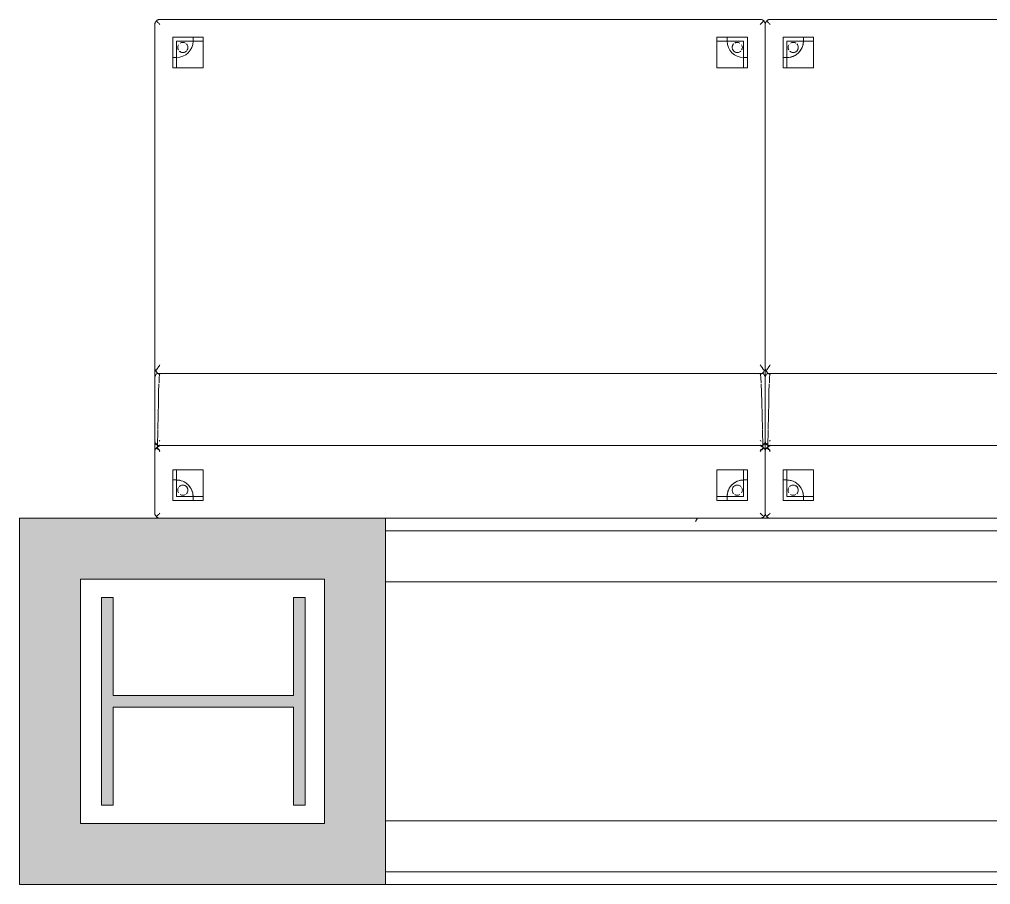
# Model space of a CAD drawing. Header units: inches. Extents: x -1180 to 2011, y -268 to 2143.
# Drawn here: x 293.76 to 341.5, y 1877.42 to 1919.92 of the extents above; entities that cross this region are included whole.
import ezdxf

# ---------------------------------------------------------------- set-up
doc = ezdxf.new("R2010")
doc.units = ezdxf.units.IN
doc.header["$MEASUREMENT"] = 0
for name, color, linetype, lineweight in [('A-WALL', 113, 'Continuous', 13), ('A-WALL-PATT', 111, 'Continuous', 13), ('I-FURN', 30, 'Continuous', 9), ('I-WALL', 2, 'Continuous', 13), ('S-COLS', 52, 'Continuous', 13)]:
    doc.layers.add(name, color=color, linetype=linetype, lineweight=lineweight)
pattern_1 = [(0, (0, 0), (30.72, 7.68), [1.267, -21.773, 1.267, -21.773, -122.88]), (0, (0, 0), (30.72, 7.68), [-46.08, 1.267, -44.813, 1.267, -21.773, -53.76]), (0, (0, 0), (30.72, 7.68), [-115.2, 1.267, -14.093, 1.267, -37.133]), (120, (11.52, 3.84), (-22.011075, 22.7643), [1.267, -21.773, 1.267, -21.773, -122.88]), (120, (11.52, 3.84), (-22.011075, 22.7643), [-46.08, 1.267, -44.813, 1.267, -21.773, -53.76]), (120, (11.52, 3.84), (-22.011075, 22.7643), [-115.2, 1.267, -14.093, 1.267, -37.133]), (240, (15.36, 19.2), (-8.708925, -30.4443), [1.267, -21.773, 1.267, -21.773, -122.88]), (240, (15.36, 19.2), (-8.708925, -30.4443), [-46.08, 1.267, -44.813, 1.267, -21.773, -53.76]), (240, (15.36, 19.2), (-8.708925, -30.4443), [-115.2, 1.267, -14.093, 1.267, -37.133])]

# ---------------------------------------------------------------- blocks, each defined once
blk = doc.blocks.new('HP-Bearing Pile-Column - HP10X57-5580024-6TH FLOOR POWER _ SIGNAL')
at = {"layer": 'S-COLS', "lineweight": 9}
blk.add_hatch(color=7, dxfattribs=at).paths.add_polyline_path([(-5.1, 5), (-5.1, 4.435), (-0.2825, 4.435), (-0.2825, -4.435), (-5.1, -4.435), (-5.1, -5), (5.1, -5), (5.1, -4.435), (0.2825, -4.435), (0.2825, 4.435), (5.1, 4.435), (5.1, 5), (-4.9623, 5)], flags=0)
at = {"layer": 'S-COLS', "color": 8, "lineweight": 20}
for p, q in [((5.1, 5), (-5.1, 5)), ((-5.1, 5), (-5.1, 4.435)), ((5.1, 4.435), (5.1, 5)), ((-5.1, 4.435), (-0.2825, 4.435)), ((-0.2825, 4.435), (-0.2825, -4.435)), ((0.2825, -4.435), (0.2825, 4.435)), ((0.2825, 4.435), (5.1, 4.435)), ((-0.2825, -4.435), (-5.1, -4.435)), ((-5.1, -4.435), (-5.1, -5)), ((5.1, -4.435), (0.2825, -4.435)), ((5.1, -5), (5.1, -4.435)), ((-5.1, -5), (5.1, -5))]:
    blk.add_line(p, q, dxfattribs=at)
blk = doc.blocks.new('Kimball - Joelle - Angled-Back Lounges - K92130AF-5511887-6TH FLOOR POWER _ SIGNAL')
at = {"layer": 'I-FURN'}
for p, q in [((-15, 12), (-15, -4.908)), ((14.75, 12.25), (-14.75, 12.25)), ((15, -4.908), (15, 12)), ((-12.625, 11.375), (-14.125, 11.375)), ((-14.125, 11.375), (-14.125, 9.875)), ((-14.125, 10.375), (-14.125, 11.375)), ((-14.125, 11.375), (-13.125, 11.375)), ((-13.937, 11.187), (-13.937, 10.375)), ((-13.125, 11.187), (-13.937, 11.187)), ((-13.937, 11.187), (-13.125, 11.187)), ((-13.937, 10.375), (-13.937, 11.187)), ((-12.625, 11.187), (-13.937, 11.187)), ((-13.937, 11.187), (-13.937, 9.875)), ((-13.937, 9.875), (-13.937, 11.187)), ((-13.937, 11.187), (-12.625, 11.187)), ((-13.937, 9.875), (-13.937, 11.187)), ((-13.937, 11.187), (-12.625, 11.187)), ((-13.937, 11.187), (-13.937, 10.375)), ((-13.125, 11.187), (-13.937, 11.187)), ((-13.125, 11.375), (-13.125, 11.187)), ((-12.625, 11.375), (-13.125, 11.375)), ((-13.125, 11.187), (-12.625, 11.187)), ((-12.625, 11.187), (-12.625, 11.375)), ((-12.625, 9.875), (-12.625, 11.187)), ((-12.625, 11.187), (-12.625, 9.875)), ((14.125, 11.375), (12.625, 11.375)), ((12.625, 11.375), (12.625, 11.187)), ((13.125, 11.375), (12.625, 11.375)), ((12.625, 11.187), (12.625, 9.875)), ((13.938, 11.187), (12.625, 11.187)), ((12.625, 11.187), (13.938, 11.187)), ((12.625, 9.875), (12.625, 11.187)), ((12.625, 11.187), (13.938, 11.187)), ((12.625, 11.187), (13.125, 11.187)), ((13.125, 11.187), (13.125, 11.375)), ((13.125, 11.375), (14.125, 11.375)), ((13.938, 11.187), (13.125, 11.187)), ((13.125, 11.187), (13.938, 11.187)), ((13.938, 11.187), (13.125, 11.187)), ((13.938, 10.375), (13.938, 11.187)), ((13.938, 11.187), (13.938, 10.375)), ((13.938, 9.875), (13.938, 11.187)), ((13.938, 11.187), (13.938, 9.875)), ((13.938, 11.187), (13.938, 9.875)), ((13.938, 10.375), (13.938, 11.187)), ((14.125, 9.875), (14.125, 11.375)), ((14.125, 11.375), (14.125, 10.375)), ((-13.937, 10.375), (-14.125, 10.375)), ((-14.125, 10.375), (-14.125, 9.875)), ((-13.937, 9.875), (-13.937, 10.375)), ((14.125, 10.375), (13.938, 10.375)), ((13.938, 10.375), (13.938, 9.875)), ((14.125, 9.875), (14.125, 10.375)), ((-14.125, 9.875), (-13.937, 9.875)), ((-13.937, 9.875), (-12.625, 9.875)), ((-12.625, 9.875), (-13.937, 9.875)), ((12.625, 9.875), (13.938, 9.875)), ((13.938, 9.875), (12.625, 9.875)), ((13.938, 9.875), (14.125, 9.875)), ((-15, -4.908), (-15, -5.36)), ((14.876, -5.142), (-14.876, -5.142)), ((15, -5.362), (15, -4.908)), ((-15, -5.36), (-15, -8.425)), ((-15, -5.36), (-15, -8.932)), ((15, -8.932), (15, -5.36)), ((15, -8.425), (15, -5.362)), ((-14.874, -8.735), (-14.86, -7.914)), ((14.86, -7.914), (14.874, -8.735)), ((-15, -8.932), (-15, -12)), ((-14.8, -8.675), (14.8, -8.675)), ((15, -12), (15, -8.932)), ((-13.937, -9.875), (-14.125, -9.875)), ((-14.125, -9.875), (-14.125, -11.375)), ((-14.125, -9.875), (-14.125, -10.375)), ((-12.625, -9.875), (-13.937, -9.875)), ((-13.937, -9.875), (-13.937, -11.188)), ((-13.937, -11.188), (-13.937, -9.875)), ((-13.937, -9.875), (-12.625, -9.875)), ((-13.937, -11.188), (-13.937, -9.875)), ((-13.937, -10.375), (-13.937, -9.875)), ((-12.625, -11.188), (-12.625, -9.875)), ((-12.625, -9.875), (-12.625, -11.188)), ((13.938, -9.875), (12.625, -9.875)), ((12.625, -9.875), (12.625, -11.188)), ((12.625, -11.188), (12.625, -9.875)), ((12.625, -9.875), (13.938, -9.875)), ((13.938, -11.188), (13.938, -9.875)), ((13.938, -9.875), (13.938, -11.188)), ((14.125, -9.875), (13.938, -9.875)), ((13.938, -9.875), (13.938, -11.188)), ((13.938, -9.875), (13.938, -10.375)), ((14.125, -11.375), (14.125, -9.875)), ((14.125, -10.375), (14.125, -9.875)), ((-14.125, -11.375), (-14.125, -10.375)), ((-14.125, -10.375), (-13.937, -10.375)), ((-13.937, -10.375), (-13.937, -11.188)), ((-13.937, -11.188), (-13.937, -10.375)), ((-13.937, -10.375), (-13.937, -11.188)), ((13.938, -11.188), (13.938, -10.375)), ((13.938, -10.375), (13.938, -11.188)), ((13.938, -11.188), (13.938, -10.375)), ((13.938, -10.375), (14.125, -10.375)), ((14.125, -10.375), (14.125, -11.375)), ((-14.125, -11.375), (-12.625, -11.375)), ((-13.125, -11.375), (-14.125, -11.375)), ((-13.937, -11.188), (-13.125, -11.188)), ((-13.125, -11.188), (-13.937, -11.188)), ((-13.937, -11.188), (-12.625, -11.188)), ((-12.625, -11.188), (-13.937, -11.188)), ((-12.625, -11.188), (-13.937, -11.188)), ((-13.937, -11.188), (-13.125, -11.188)), ((-13.125, -11.188), (-13.125, -11.375)), ((-12.625, -11.188), (-13.125, -11.188)), ((-13.125, -11.375), (-12.625, -11.375)), ((-12.625, -11.375), (-12.625, -11.188)), ((12.625, -11.188), (13.938, -11.188)), ((13.938, -11.188), (12.625, -11.188)), ((12.625, -11.188), (12.625, -11.375)), ((13.938, -11.188), (12.625, -11.188)), ((13.125, -11.188), (12.625, -11.188)), ((12.625, -11.375), (14.125, -11.375)), ((12.625, -11.375), (13.125, -11.375)), ((13.125, -11.188), (13.938, -11.188)), ((13.938, -11.188), (13.125, -11.188)), ((13.125, -11.375), (13.125, -11.188)), ((13.125, -11.188), (13.938, -11.188)), ((14.125, -11.375), (13.125, -11.375))]:
    blk.add_line(p, q, dxfattribs=at)
at = {"layer": 'I-FURN', "flags": 128}
for points in [[(-14.798, -5.607), (-14.784, -5.362), (-14.77, -5.186)], [(14.77, -5.186), (14.784, -5.362), (14.798, -5.607)], [(-14.859, -7.88), (-14.845, -7.193), (-14.83, -6.575), (-14.815, -6.063), (-14.8, -5.658)], [(14.8, -5.658), (14.815, -6.063), (14.83, -6.575), (14.845, -7.193), (14.859, -7.88)]]:
    blk.add_lwpolyline(points, dxfattribs=at)
at = {"layer": 'I-FURN'}
for centre, radius, start, end in [((-13.937, 11.187), 0.812, 270, 0), ((-13.625, 10.875), 0.25, 150, 165), ((-13.625, 10.875), 0.25, 150, 165), ((-13.625, 10.875), 0.25, 105, 120), ((-13.625, 10.875), 0.25, 105, 120), ((-13.625, 10.875), 0.25, 60, 102.3186), ((-13.625, 10.875), 0.25, 60, 102.3186), ((-13.937, 11.187), 0.812, 300, 0), ((-13.625, 10.875), 0.25, 0, 45), ((-13.625, 10.875), 0.25, 0, 45), ((13.938, 11.187), 0.813, 180, 270), ((13.938, 11.187), 0.813, 180, 270), ((13.625, 10.875), 0.25, 135, 180), ((13.625, 10.875), 0.25, 135, 180), ((13.625, 10.875), 0.25, 90, 120), ((13.625, 10.875), 0.25, 77.6814, 120), ((13.625, 10.875), 0.25, 77.6814, 90), ((13.625, 10.875), 0.25, 60, 75), ((13.625, 10.875), 0.25, 60, 75), ((13.625, 10.875), 0.25, 15, 30), ((13.625, 10.875), 0.25, 15, 30), ((-13.625, 10.875), 0.25, 167.6814, 180), ((-13.625, 10.875), 0.25, 167.6814, 180), ((-13.625, 10.875), 0.25, 180, 210), ((-13.625, 10.875), 0.25, 180, 210), ((-13.625, 10.875), 0.25, 225, 270), ((-13.625, 10.875), 0.25, 225, 270), ((-13.625, 10.875), 0.25, 272.6413, 357.3587), ((-13.625, 10.875), 0.25, 272.6413, 315), ((-13.625, 10.875), 0.25, 315, 345), ((-13.625, 10.875), 0.25, 345, 357.3587), ((13.625, 10.875), 0.25, 182.6413, 225), ((13.625, 10.875), 0.25, 182.6413, 210), ((13.625, 10.875), 0.25, 210, 267.3587), ((13.625, 10.875), 0.25, 225, 240), ((13.625, 10.875), 0.25, 240, 267.3587), ((13.625, 10.875), 0.25, 270, 315), ((13.625, 10.875), 0.25, 270, 315), ((13.625, 10.875), 0.25, 330, 345), ((13.625, 10.875), 0.25, 330, 345), ((13.625, 10.875), 0.25, 345, 360), ((13.625, 10.875), 0.25, 345, 360), ((13.625, 10.875), 0.25, 0, 12.3186), ((13.625, 10.875), 0.25, 0, 12.3186), ((-13.937, 11.187), 0.812, 270, 285), ((-13.937, 11.187), 0.812, 285, 300), ((-13.937, -11.188), 0.812, 0, 90), ((-13.937, -11.188), 0.812, 60, 90), ((-13.937, -11.188), 0.812, 0, 60), ((13.938, -11.188), 0.812, 90, 180), ((13.938, -11.188), 0.812, 105, 180), ((13.938, -11.188), 0.812, 90, 105), ((-13.625, -10.875), 0.25, 150, 180), ((-13.625, -10.875), 0.25, 150, 180), ((-13.625, -10.875), 0.25, 180, 192.3186), ((-13.625, -10.875), 0.25, 180, 192.3186), ((-13.625, -10.875), 0.25, 195, 210), ((-13.625, -10.875), 0.25, 195, 210), ((-13.625, -10.875), 0.25, 90, 135), ((-13.625, -10.875), 0.25, 105, 135), ((-13.625, -10.875), 0.25, 90, 105), ((-13.625, -10.875), 0.25, 75, 87.3587), ((-13.625, -10.875), 0.25, 45, 87.3587), ((-13.625, -10.875), 0.25, 2.6413, 75), ((-13.625, -10.875), 0.25, 2.6413, 45), ((-13.625, -10.875), 0.25, 315, 360), ((-13.625, -10.875), 0.25, 315, 0), ((13.625, -10.875), 0.25, 135, 177.3587), ((13.625, -10.875), 0.25, 165, 177.3587), ((13.625, -10.875), 0.25, 180, 225), ((13.625, -10.875), 0.25, 180, 225), ((13.625, -10.875), 0.25, 135, 165), ((13.625, -10.875), 0.25, 120, 135), ((13.625, -10.875), 0.25, 120, 135), ((13.625, -10.875), 0.25, 92.6413, 120), ((13.625, -10.875), 0.25, 105, 120), ((13.625, -10.875), 0.25, 92.6413, 105), ((13.625, -10.875), 0.25, 75, 90), ((13.625, -10.875), 0.25, 45, 90), ((13.625, -10.875), 0.25, 45, 75), ((13.625, -10.875), 0.25, 0, 30), ((13.625, -10.875), 0.25, 0, 30), ((13.625, -10.875), 0.25, 330, 345), ((13.625, -10.875), 0.25, 330, 345), ((13.625, -10.875), 0.25, 347.6814, 360), ((13.625, -10.875), 0.25, 347.6814, 0), ((-13.625, -10.875), 0.25, 240, 255), ((-13.625, -10.875), 0.25, 240, 255), ((-13.625, -10.875), 0.25, 257.6814, 300), ((-13.625, -10.875), 0.25, 257.6814, 285), ((-13.625, -10.875), 0.25, 285, 300), ((13.625, -10.875), 0.25, 240, 282.3186), ((13.625, -10.875), 0.25, 240, 255), ((13.625, -10.875), 0.25, 255, 270), ((13.625, -10.875), 0.25, 270, 282.3186), ((13.625, -10.875), 0.25, 285, 300), ((13.625, -10.875), 0.25, 285, 300)]:
    blk.add_arc(centre, radius, start, end, dxfattribs=at)
for points in [[(-14.927, 12.177), (-14.938, 12.165), (-14.959, 12.14), (-14.982, 12.096), (-14.997, 12.049), (-15, 12.017), (-15, 12)], [(-15, 12), (-15, 12.016), (-14.997, 12.049), (-14.982, 12.096), (-14.959, 12.14), (-14.938, 12.165), (-14.927, 12.177)], [(-14.927, 12.177), (-14.914, 12.189), (-14.9, 12.2), (-14.886, 12.21)], [(-14.886, 12.21), (-14.879, 12.214), (-14.865, 12.223), (-14.85, 12.229), (-14.842, 12.232)], [(-14.842, 12.232), (-14.827, 12.238), (-14.812, 12.243), (-14.797, 12.246)], [(-14.797, 12.246), (-14.781, 12.249), (-14.766, 12.25), (-14.75, 12.25)], [(14.75, 12.25), (14.766, 12.25), (14.781, 12.249), (14.797, 12.246)], [(14.797, 12.246), (14.812, 12.243), (14.827, 12.238), (14.842, 12.232)], [(14.842, 12.232), (14.85, 12.229), (14.865, 12.222), (14.879, 12.215), (14.886, 12.21)], [(14.886, 12.21), (14.9, 12.2), (14.914, 12.189), (14.927, 12.177)], [(15, 12), (15, 12.017), (14.997, 12.049), (14.982, 12.096), (14.959, 12.14), (14.938, 12.165), (14.927, 12.177)], [(14.927, 12.177), (14.938, 12.165), (14.959, 12.14), (14.982, 12.096), (14.997, 12.049), (15, 12.016), (15, 12)], [(-14.953, -5.02), (-14.963, -5.009), (-14.98, -4.986), (-14.996, -4.948), (-15, -4.921), (-15, -4.908)], [(-14.887, -5.142), (-14.904, -5.154), (-14.936, -5.182), (-14.972, -5.235), (-14.995, -5.296), (-15, -5.339), (-15, -5.36)], [(-14.876, -5.142), (-14.88, -5.142), (-14.883, -5.142), (-14.887, -5.142)], [(-14.887, -5.142), (-14.873, -5.143), (-14.844, -5.148), (-14.797, -5.164), (-14.766, -5.18), (-14.75, -5.19)], [(-14.797, -5.177), (-14.782, -5.186), (-14.766, -5.193), (-14.75, -5.199)], [(14.75, -5.19), (14.766, -5.18), (14.797, -5.164), (14.844, -5.148), (14.873, -5.143), (14.887, -5.142)], [(14.75, -5.199), (14.766, -5.193), (14.782, -5.186), (14.797, -5.177)], [(14.887, -5.142), (14.883, -5.142), (14.88, -5.142), (14.876, -5.142)], [(15, -5.36), (15, -5.339), (14.995, -5.296), (14.972, -5.235), (14.936, -5.182), (14.904, -5.154), (14.887, -5.142)], [(15, -4.908), (15, -4.921), (14.996, -4.948), (14.98, -4.986), (14.963, -5.009), (14.953, -5.02)], [(-14.994, -8.496), (-14.997, -8.477), (-14.999, -8.457), (-15, -8.437)], [(-14.976, -8.563), (-14.984, -8.542), (-14.99, -8.521), (-14.993, -8.5)], [(-14.948, -8.623), (-14.958, -8.607), (-14.966, -8.589), (-14.973, -8.571)], [(-14.948, -8.623), (-14.935, -8.61), (-14.92, -8.595), (-14.905, -8.58)], [(-14.797, -8.472), (-14.782, -8.456), (-14.766, -8.441), (-14.75, -8.425)], [(14.75, -8.425), (14.766, -8.441), (14.782, -8.456), (14.797, -8.472)], [(14.905, -8.58), (14.92, -8.595), (14.935, -8.61), (14.948, -8.623)], [(14.973, -8.571), (14.966, -8.589), (14.958, -8.607), (14.948, -8.623)], [(14.993, -8.5), (14.989, -8.521), (14.985, -8.543), (14.976, -8.563)], [(15, -8.438), (14.999, -8.457), (14.997, -8.476), (14.994, -8.496)], [(-14.956, -8.833), (-14.965, -8.843), (-14.981, -8.866), (-14.997, -8.903), (-15, -8.929), (-15, -8.942)], [(-14.923, -8.803), (-14.935, -8.812), (-14.946, -8.822), (-14.956, -8.833)], [(-14.905, -8.655), (-14.92, -8.647), (-14.935, -8.636), (-14.948, -8.623)], [(-14.84, -8.886), (-14.855, -8.871), (-14.884, -8.843), (-14.91, -8.816), (-14.923, -8.803)], [(-14.75, -8.694), (-14.767, -8.699), (-14.801, -8.713), (-14.851, -8.743), (-14.882, -8.77), (-14.897, -8.785)], [(-14.897, -8.785), (-14.882, -8.8), (-14.851, -8.832), (-14.801, -8.881), (-14.767, -8.916), (-14.75, -8.932)], [(-14.803, -8.675), (-14.807, -8.675), (-14.811, -8.675), (-14.814, -8.675)], [(-14.75, -8.667), (-14.767, -8.671), (-14.784, -8.674), (-14.8, -8.675)], [(-14.751, -8.975), (-14.766, -8.961), (-14.781, -8.946), (-14.795, -8.931)], [(14.8, -8.675), (14.784, -8.674), (14.767, -8.671), (14.75, -8.667)], [(14.897, -8.785), (14.882, -8.77), (14.851, -8.743), (14.801, -8.713), (14.767, -8.699), (14.75, -8.694)], [(14.75, -8.932), (14.767, -8.916), (14.801, -8.881), (14.851, -8.832), (14.882, -8.8), (14.897, -8.785)], [(14.795, -8.931), (14.781, -8.946), (14.766, -8.961), (14.751, -8.975)], [(14.814, -8.675), (14.811, -8.675), (14.807, -8.675), (14.803, -8.675)], [(14.923, -8.803), (14.91, -8.816), (14.884, -8.843), (14.855, -8.871), (14.84, -8.886)], [(14.948, -8.623), (14.935, -8.636), (14.92, -8.647), (14.905, -8.655)], [(14.956, -8.833), (14.946, -8.822), (14.935, -8.812), (14.923, -8.803)], [(15, -8.942), (15, -8.929), (14.997, -8.903), (14.981, -8.866), (14.965, -8.843), (14.956, -8.833)], [(-14.995, -12.049), (-14.998, -12.033), (-15, -12.017), (-15, -12)], [(-14.927, -12.177), (-14.938, -12.165), (-14.959, -12.14), (-14.982, -12.096), (-14.997, -12.049), (-15, -12.016), (-15, -12)], [(15, -12), (15, -12.022), (14.994, -12.065), (14.969, -12.126), (14.942, -12.161), (14.927, -12.177)], [(14.981, -12.096), (14.975, -12.111), (14.959, -12.14), (14.938, -12.165), (14.927, -12.177)], [(15, -12), (15, -12.017), (14.997, -12.049), (14.987, -12.081), (14.981, -12.096)]]:
    blk.add_open_spline(points, degree=3, dxfattribs=at)
for points, knots in [([(-14.75, 12.25), (-14.766, 12.25), (-14.797, 12.247), (-14.835, 12.236), (-14.865, 12.223), (-14.894, 12.206), (-14.914, 12.189), (-14.927, 12.177)], [0, 0, 0, 0, 0.25, 0.5, 0.625, 0.75, 1, 1, 1, 1]), ([(-14.927, 12.177), (-14.914, 12.164), (-14.894, 12.144), (-14.865, 12.115), (-14.835, 12.085), (-14.797, 12.047), (-14.766, 12.015), (-14.75, 12)], [0, 0, 0, 0, 0.25, 0.375, 0.5, 0.75, 1, 1, 1, 1]), ([(-14.75, 12), (-14.766, 12.015), (-14.797, 12.047), (-14.835, 12.085), (-14.865, 12.115), (-14.894, 12.144), (-14.914, 12.164), (-14.927, 12.177)], [0, 0, 0, 0, 0.25, 0.5, 0.625, 0.75, 1, 1, 1, 1]), ([(14.927, 12.177), (14.914, 12.189), (14.894, 12.206), (14.865, 12.223), (14.835, 12.236), (14.797, 12.247), (14.766, 12.25), (14.75, 12.25)], [0, 0, 0, 0, 0.25, 0.375, 0.5, 0.75, 1, 1, 1, 1]), ([(14.75, 12), (14.766, 12.015), (14.797, 12.047), (14.835, 12.085), (14.865, 12.115), (14.894, 12.144), (14.914, 12.164), (14.927, 12.177)], [0, 0, 0, 0, 0.25, 0.5, 0.625, 0.75, 1, 1, 1, 1]), ([(14.927, 12.177), (14.914, 12.164), (14.894, 12.144), (14.865, 12.115), (14.835, 12.085), (14.797, 12.047), (14.766, 12.015), (14.75, 12)], [0, 0, 0, 0, 0.25, 0.375, 0.5, 0.75, 1, 1, 1, 1]), ([(-14.75, -4.715), (-14.769, -4.742), (-14.796, -4.781), (-14.833, -4.833), (-14.859, -4.872), (-14.885, -4.91), (-14.918, -4.96), (-14.939, -4.997), (-14.953, -5.02)], [0, 0, 0, 0, 0.25, 0.375, 0.5, 0.625, 0.75, 1, 1, 1, 1]), ([(14.953, -5.02), (14.939, -4.997), (14.918, -4.96), (14.885, -4.91), (14.859, -4.872), (14.833, -4.833), (14.796, -4.781), (14.769, -4.742), (14.75, -4.715)], [0, 0, 0, 0, 0.25, 0.375, 0.5, 0.625, 0.75, 1, 1, 1, 1]), ([(-14.953, -5.02), (-14.939, -5.043), (-14.918, -5.075), (-14.885, -5.111), (-14.868, -5.127), (-14.859, -5.134)], [0, 0, 0, 0, 0.25, 0.375, 0.5, 0.5, 0.5, 0.5]), ([(-14.768, -5.176), (-14.773, -5.172), (-14.78, -5.166), (-14.792, -5.16), (-14.801, -5.155), (-14.811, -5.152), (-14.822, -5.149), (-14.834, -5.146), (-14.845, -5.144), (-14.855, -5.143), (-14.866, -5.142), (-14.873, -5.142), (-14.876, -5.142)], [0, 0, 0, 0, 0.1666667, 0.25, 0.3333333, 0.4166667, 0.5, 0.5833333, 0.6666667, 0.75, 0.8333333, 0.9143955, 0.9143955, 0.9143955, 0.9143955]), ([(14.876, -5.142), (14.873, -5.142), (14.866, -5.142), (14.855, -5.143), (14.845, -5.144), (14.834, -5.146), (14.822, -5.149), (14.811, -5.152), (14.801, -5.155), (14.792, -5.16), (14.78, -5.166), (14.773, -5.172), (14.768, -5.176)], [0.0856045, 0.0856045, 0.0856045, 0.0856045, 0.1666667, 0.25, 0.3333333, 0.4166667, 0.5, 0.5833333, 0.6666667, 0.75, 0.8333333, 1, 1, 1, 1]), ([(14.859, -5.134), (14.868, -5.127), (14.885, -5.111), (14.918, -5.075), (14.939, -5.043), (14.953, -5.02)], [0.5, 0.5, 0.5, 0.5, 0.625, 0.75, 1, 1, 1, 1]), ([(-15, -8.932), (-15, -8.918), (-14.997, -8.897), (-14.985, -8.869), (-14.973, -8.849), (-14.958, -8.831), (-14.935, -8.808), (-14.913, -8.794), (-14.897, -8.785)], [-1, -1, -1, -1, -0.75, -0.625, -0.5, -0.375, -0.25, 0, 0, 0, 0]), ([(-14.923, -8.803), (-14.919, -8.798), (-14.913, -8.791), (-14.905, -8.782), (-14.9, -8.775), (-14.895, -8.768), (-14.89, -8.762), (-14.885, -8.757), (-14.883, -8.753), (-14.882, -8.752)], [0, 0, 0, 0, 0.1666667, 0.25, 0.3333333, 0.4166667, 0.5, 0.5833333, 0.6666667, 0.6666667, 0.6666667, 0.6666667]), ([(-14.882, -8.752), (-14.881, -8.75), (-14.879, -8.747), (-14.875, -8.741), (-14.874, -8.737), (-14.874, -8.735)], [0.6666667, 0.6666667, 0.6666667, 0.6666667, 0.75, 0.8333333, 1, 1, 1, 1]), ([(-14.814, -8.675), (-14.819, -8.675), (-14.829, -8.675), (-14.843, -8.673), (-14.851, -8.672), (-14.856, -8.671)], [0.3007728, 0.3007728, 0.3007728, 0.3007728, 0.375, 0.4375, 0.5, 0.5, 0.5, 0.5]), ([(14.856, -8.671), (14.851, -8.672), (14.843, -8.673), (14.829, -8.675), (14.819, -8.675), (14.814, -8.675)], [0.5, 0.5, 0.5, 0.5, 0.5625, 0.625, 0.6992272, 0.6992272, 0.6992272, 0.6992272]), ([(14.874, -8.735), (14.874, -8.737), (14.875, -8.741), (14.879, -8.747), (14.881, -8.75), (14.882, -8.752)], [0, 0, 0, 0, 0.1666667, 0.25, 0.3333333, 0.3333333, 0.3333333, 0.3333333]), ([(14.882, -8.752), (14.883, -8.753), (14.885, -8.757), (14.89, -8.762), (14.895, -8.768), (14.9, -8.775), (14.905, -8.782), (14.913, -8.791), (14.919, -8.798), (14.923, -8.803)], [0.3333333, 0.3333333, 0.3333333, 0.3333333, 0.4166667, 0.5, 0.5833333, 0.6666667, 0.75, 0.8333333, 1, 1, 1, 1]), ([(14.897, -8.785), (14.913, -8.794), (14.935, -8.808), (14.958, -8.831), (14.973, -8.849), (14.985, -8.869), (14.997, -8.897), (15, -8.918), (15, -8.932)], [-1, -1, -1, -1, -0.75, -0.625, -0.5, -0.375, -0.25, 0, 0, 0, 0]), ([(-14.927, -12.177), (-14.914, -12.164), (-14.894, -12.144), (-14.865, -12.115), (-14.835, -12.085), (-14.797, -12.047), (-14.766, -12.015), (-14.75, -12)], [0, 0, 0, 0, 0.25, 0.375, 0.5, 0.75, 1, 1, 1, 1]), ([(-14.75, -12), (-14.766, -12.015), (-14.797, -12.047), (-14.835, -12.085), (-14.865, -12.115), (-14.894, -12.144), (-14.914, -12.164), (-14.927, -12.177)], [0, 0, 0, 0, 0.25, 0.5, 0.625, 0.75, 1, 1, 1, 1]), ([(-14.75, -12.25), (-14.766, -12.25), (-14.797, -12.247), (-14.835, -12.236), (-14.865, -12.223), (-14.894, -12.206), (-14.914, -12.189), (-14.927, -12.177)], [0, 0, 0, 0, 0.25, 0.5, 0.625, 0.75, 1, 1, 1, 1]), ([(-14.927, -12.177), (-14.914, -12.189), (-14.894, -12.206), (-14.865, -12.223), (-14.835, -12.236), (-14.797, -12.247), (-14.766, -12.25), (-14.75, -12.25)], [0, 0, 0, 0, 0.25, 0.375, 0.5, 0.75, 1, 1, 1, 1]), ([(14.75, -12), (14.766, -12.015), (14.797, -12.047), (14.835, -12.085), (14.865, -12.115), (14.894, -12.144), (14.914, -12.164), (14.927, -12.177)], [0, 0, 0, 0, 0.25, 0.5, 0.625, 0.75, 1, 1, 1, 1]), ([(14.927, -12.177), (14.914, -12.164), (14.894, -12.144), (14.865, -12.115), (14.835, -12.085), (14.797, -12.047), (14.766, -12.015), (14.75, -12)], [0, 0, 0, 0, 0.25, 0.375, 0.5, 0.75, 1, 1, 1, 1]), ([(14.927, -12.177), (14.914, -12.189), (14.894, -12.206), (14.865, -12.223), (14.835, -12.236), (14.797, -12.247), (14.766, -12.25), (14.75, -12.25)], [0, 0, 0, 0, 0.25, 0.375, 0.5, 0.75, 1, 1, 1, 1]), ([(14.75, -12.25), (14.766, -12.25), (14.797, -12.247), (14.835, -12.236), (14.865, -12.223), (14.894, -12.206), (14.914, -12.189), (14.927, -12.177)], [0, 0, 0, 0, 0.25, 0.5, 0.625, 0.75, 1, 1, 1, 1])]:
    blk.add_open_spline(points, degree=3, knots=knots, dxfattribs=at)
blk = doc.blocks.new('Kimball - Joelle - Angled-Back Lounges - K92130AF-V63-6TH FLOOR POWER _ SIGNAL')
at = {"layer": 'I-FURN'}
for p, q in [((-15, 12), (-15, -4.908)), ((14.75, 12.25), (-14.75, 12.25)), ((15, -4.908), (15, 12)), ((-12.625, 11.375), (-14.125, 11.375)), ((-14.125, 11.375), (-14.125, 9.875)), ((-14.125, 10.375), (-14.125, 11.375)), ((-14.125, 11.375), (-13.125, 11.375)), ((-13.937, 11.187), (-13.937, 10.375)), ((-13.125, 11.187), (-13.937, 11.187)), ((-13.937, 11.187), (-13.125, 11.187)), ((-13.937, 10.375), (-13.937, 11.187)), ((-12.625, 11.187), (-13.937, 11.187)), ((-13.937, 11.187), (-13.937, 9.875)), ((-13.937, 9.875), (-13.937, 11.187)), ((-13.937, 11.187), (-12.625, 11.187)), ((-13.937, 9.875), (-13.937, 11.187)), ((-13.937, 11.187), (-12.625, 11.187)), ((-13.937, 11.187), (-13.937, 10.375)), ((-13.125, 11.187), (-13.937, 11.187)), ((-13.125, 11.375), (-13.125, 11.187)), ((-12.625, 11.375), (-13.125, 11.375)), ((-13.125, 11.187), (-12.625, 11.187)), ((-12.625, 11.187), (-12.625, 11.375)), ((-12.625, 9.875), (-12.625, 11.187)), ((-12.625, 11.187), (-12.625, 9.875)), ((14.125, 11.375), (12.625, 11.375)), ((12.625, 11.375), (12.625, 11.187)), ((13.125, 11.375), (12.625, 11.375)), ((12.625, 11.187), (12.625, 9.875)), ((13.938, 11.187), (12.625, 11.187)), ((12.625, 11.187), (13.938, 11.187)), ((12.625, 9.875), (12.625, 11.187)), ((12.625, 11.187), (13.938, 11.187)), ((12.625, 11.187), (13.125, 11.187)), ((13.125, 11.187), (13.125, 11.375)), ((13.125, 11.375), (14.125, 11.375)), ((13.938, 11.187), (13.125, 11.187)), ((13.125, 11.187), (13.938, 11.187)), ((13.938, 11.187), (13.125, 11.187)), ((13.938, 10.375), (13.938, 11.187)), ((13.938, 11.187), (13.938, 10.375)), ((13.938, 9.875), (13.938, 11.187)), ((13.938, 11.187), (13.938, 9.875)), ((13.938, 11.187), (13.938, 9.875)), ((13.938, 10.375), (13.938, 11.187)), ((14.125, 9.875), (14.125, 11.375)), ((14.125, 11.375), (14.125, 10.375)), ((-13.937, 10.375), (-14.125, 10.375)), ((-14.125, 10.375), (-14.125, 9.875)), ((-13.937, 9.875), (-13.937, 10.375)), ((14.125, 10.375), (13.938, 10.375)), ((13.938, 10.375), (13.938, 9.875)), ((14.125, 9.875), (14.125, 10.375)), ((-14.125, 9.875), (-13.937, 9.875)), ((-13.937, 9.875), (-12.625, 9.875)), ((-12.625, 9.875), (-13.937, 9.875)), ((12.625, 9.875), (13.938, 9.875)), ((13.938, 9.875), (12.625, 9.875)), ((13.938, 9.875), (14.125, 9.875)), ((-15, -4.908), (-15, -5.362)), ((14.876, -5.142), (-14.876, -5.142)), ((15, -5.36), (15, -4.908)), ((-15, -5.36), (-15, -8.932)), ((-15, -5.362), (-15, -8.425)), ((15, -8.425), (15, -5.36)), ((15, -8.932), (15, -5.36)), ((-14.874, -8.735), (-14.86, -7.914)), ((14.86, -7.914), (14.874, -8.735)), ((-15, -8.932), (-15, -12)), ((-14.8, -8.675), (14.8, -8.675)), ((15, -12), (15, -8.932)), ((-13.937, -9.875), (-14.125, -9.875)), ((-14.125, -9.875), (-14.125, -11.375)), ((-14.125, -9.875), (-14.125, -10.375)), ((-12.625, -9.875), (-13.937, -9.875)), ((-13.937, -9.875), (-13.937, -11.188)), ((-13.937, -11.188), (-13.937, -9.875)), ((-13.937, -9.875), (-12.625, -9.875)), ((-13.937, -11.188), (-13.937, -9.875)), ((-13.937, -10.375), (-13.937, -9.875)), ((-12.625, -11.188), (-12.625, -9.875)), ((-12.625, -9.875), (-12.625, -11.188)), ((13.938, -9.875), (12.625, -9.875)), ((12.625, -9.875), (12.625, -11.188)), ((12.625, -11.188), (12.625, -9.875)), ((12.625, -9.875), (13.938, -9.875)), ((13.938, -11.188), (13.938, -9.875)), ((13.938, -9.875), (13.938, -11.188)), ((14.125, -9.875), (13.938, -9.875)), ((13.938, -9.875), (13.938, -11.188)), ((13.938, -9.875), (13.938, -10.375)), ((14.125, -11.375), (14.125, -9.875)), ((14.125, -10.375), (14.125, -9.875)), ((-14.125, -11.375), (-14.125, -10.375)), ((-14.125, -10.375), (-13.937, -10.375)), ((-13.937, -10.375), (-13.937, -11.188)), ((-13.937, -11.188), (-13.937, -10.375)), ((-13.937, -10.375), (-13.937, -11.188)), ((13.938, -11.188), (13.938, -10.375)), ((13.938, -10.375), (13.938, -11.188)), ((13.938, -11.188), (13.938, -10.375)), ((13.938, -10.375), (14.125, -10.375)), ((14.125, -10.375), (14.125, -11.375)), ((-14.125, -11.375), (-12.625, -11.375)), ((-13.125, -11.375), (-14.125, -11.375)), ((-13.937, -11.188), (-13.125, -11.188)), ((-13.125, -11.188), (-13.937, -11.188)), ((-13.937, -11.188), (-12.625, -11.188)), ((-12.625, -11.188), (-13.937, -11.188)), ((-12.625, -11.188), (-13.937, -11.188)), ((-13.937, -11.188), (-13.125, -11.188)), ((-13.125, -11.188), (-13.125, -11.375)), ((-12.625, -11.188), (-13.125, -11.188)), ((-13.125, -11.375), (-12.625, -11.375)), ((-12.625, -11.375), (-12.625, -11.188)), ((12.625, -11.188), (13.938, -11.188)), ((13.938, -11.188), (12.625, -11.188)), ((12.625, -11.188), (12.625, -11.375)), ((13.938, -11.188), (12.625, -11.188)), ((13.125, -11.188), (12.625, -11.188)), ((12.625, -11.375), (14.125, -11.375)), ((12.625, -11.375), (13.125, -11.375)), ((13.125, -11.188), (13.938, -11.188)), ((13.938, -11.188), (13.125, -11.188)), ((13.125, -11.375), (13.125, -11.188)), ((13.125, -11.188), (13.938, -11.188)), ((14.125, -11.375), (13.125, -11.375))]:
    blk.add_line(p, q, dxfattribs=at)
at = {"layer": 'I-FURN', "flags": 128}
for points in [[(-14.798, -5.607), (-14.784, -5.362), (-14.77, -5.186)], [(14.77, -5.186), (14.784, -5.362), (14.798, -5.607)], [(-14.859, -7.88), (-14.845, -7.193), (-14.83, -6.575), (-14.815, -6.063), (-14.8, -5.658)], [(14.8, -5.658), (14.815, -6.063), (14.83, -6.575), (14.845, -7.193), (14.859, -7.88)]]:
    blk.add_lwpolyline(points, dxfattribs=at)
at = {"layer": 'I-FURN'}
for centre, radius, start, end in [((-13.937, 11.187), 0.812, 270, 0), ((-13.937, 11.187), 0.812, 270, 0), ((-13.625, 10.875), 0.25, 150, 165), ((-13.625, 10.875), 0.25, 150, 165), ((-13.625, 10.875), 0.25, 105, 120), ((-13.625, 10.875), 0.25, 105, 120), ((-13.625, 10.875), 0.25, 90, 102.3186), ((-13.625, 10.875), 0.25, 90, 102.3186), ((-13.625, 10.875), 0.25, 75, 90), ((-13.625, 10.875), 0.25, 75, 90), ((-13.625, 10.875), 0.25, 60, 75), ((-13.625, 10.875), 0.25, 60, 75), ((-13.625, 10.875), 0.25, 30, 45), ((-13.625, 10.875), 0.25, 15, 45), ((-13.625, 10.875), 0.25, 15, 30), ((13.938, 11.187), 0.813, 180, 270), ((13.938, 11.187), 0.813, 180, 270), ((13.625, 10.875), 0.25, 135, 180), ((13.625, 10.875), 0.25, 150, 180), ((13.625, 10.875), 0.25, 135, 150), ((13.625, 10.875), 0.25, 77.6814, 120), ((13.625, 10.875), 0.25, 105, 120), ((13.625, 10.875), 0.25, 90, 105), ((13.625, 10.875), 0.25, 77.6814, 90), ((13.625, 10.875), 0.25, 60, 75), ((13.625, 10.875), 0.25, 60, 75), ((13.625, 10.875), 0.25, 15, 30), ((13.625, 10.875), 0.25, 15, 30), ((-13.625, 10.875), 0.25, 167.6814, 180), ((-13.625, 10.875), 0.25, 167.6814, 180), ((-13.625, 10.875), 0.25, 180, 195), ((-13.625, 10.875), 0.25, 180, 210), ((-13.625, 10.875), 0.25, 195, 210), ((-13.625, 10.875), 0.25, 225, 240), ((-13.625, 10.875), 0.25, 225, 270), ((-13.625, 10.875), 0.25, 240, 255), ((-13.625, 10.875), 0.25, 255, 270), ((-13.625, 10.875), 0.25, 272.6413, 315), ((-13.625, 10.875), 0.25, 272.6413, 285), ((-13.625, 10.875), 0.25, 285, 300), ((-13.625, 10.875), 0.25, 300, 315), ((-13.625, 10.875), 0.25, 315, 345), ((-13.625, 10.875), 0.25, 315, 330), ((-13.625, 10.875), 0.25, 330, 345), ((-13.625, 10.875), 0.25, 0, 15), ((-13.625, 10.875), 0.25, 0, 15), ((-13.625, 10.875), 0.25, 345, 357.3587), ((-13.625, 10.875), 0.25, 345, 357.3587), ((13.625, 10.875), 0.25, 182.6413, 195), ((13.625, 10.875), 0.25, 182.6413, 195), ((13.625, 10.875), 0.25, 195, 210), ((13.625, 10.875), 0.25, 195, 267.3587), ((13.625, 10.875), 0.25, 210, 225), ((13.625, 10.875), 0.25, 225, 240), ((13.625, 10.875), 0.25, 240, 255), ((13.625, 10.875), 0.25, 255, 267.3587), ((13.625, 10.875), 0.25, 270, 300), ((13.625, 10.875), 0.25, 270, 285), ((13.625, 10.875), 0.25, 285, 300), ((13.625, 10.875), 0.25, 300, 315), ((13.625, 10.875), 0.25, 300, 315), ((13.625, 10.875), 0.25, 330, 360), ((13.625, 10.875), 0.25, 330, 345), ((13.625, 10.875), 0.25, 345, 360), ((13.625, 10.875), 0.25, 0, 12.3186), ((13.625, 10.875), 0.25, 0, 12.3186), ((-13.937, -11.188), 0.812, 0, 90), ((-13.937, -11.188), 0.812, 45, 90), ((13.938, -11.188), 0.812, 90, 180), ((13.938, -11.188), 0.812, 105, 150), ((13.938, -11.188), 0.812, 90, 105), ((-13.625, -10.875), 0.25, 150, 180), ((-13.625, -10.875), 0.25, 165, 180), ((-13.625, -10.875), 0.25, 180, 192.3186), ((-13.625, -10.875), 0.25, 180, 192.3186), ((-13.625, -10.875), 0.25, 150, 165), ((-13.625, -10.875), 0.25, 195, 210), ((-13.625, -10.875), 0.25, 195, 210), ((-13.625, -10.875), 0.25, 90, 135), ((-13.625, -10.875), 0.25, 120, 135), ((-13.625, -10.875), 0.25, 105, 120), ((-13.625, -10.875), 0.25, 90, 105), ((-13.625, -10.875), 0.25, 75, 87.3587), ((-13.625, -10.875), 0.25, 2.6413, 87.3587), ((-13.625, -10.875), 0.25, 60, 75), ((-13.625, -10.875), 0.25, 45, 60), ((-13.625, -10.875), 0.25, 15, 45), ((-13.625, -10.875), 0.25, 315, 360), ((-13.625, -10.875), 0.25, 315, 0), ((-13.625, -10.875), 0.25, 2.6413, 15), ((-13.937, -11.188), 0.812, 0, 45), ((13.938, -11.188), 0.812, 165, 180), ((13.938, -11.188), 0.812, 150, 165), ((13.625, -10.875), 0.25, 150, 177.3587), ((13.625, -10.875), 0.25, 165, 177.3587), ((13.625, -10.875), 0.25, 180, 195), ((13.625, -10.875), 0.25, 180, 195), ((13.625, -10.875), 0.25, 135, 165), ((13.625, -10.875), 0.25, 195, 210), ((13.625, -10.875), 0.25, 195, 210), ((13.625, -10.875), 0.25, 135, 150), ((13.625, -10.875), 0.25, 120, 135), ((13.625, -10.875), 0.25, 120, 135), ((13.625, -10.875), 0.25, 105, 120), ((13.625, -10.875), 0.25, 105, 120), ((13.625, -10.875), 0.25, 92.6413, 105), ((13.625, -10.875), 0.25, 92.6413, 105), ((13.625, -10.875), 0.25, 75, 90), ((13.625, -10.875), 0.25, 60, 90), ((13.625, -10.875), 0.25, 60, 75), ((13.625, -10.875), 0.25, 45, 60), ((13.625, -10.875), 0.25, 45, 60), ((13.625, -10.875), 0.25, 0, 30), ((13.625, -10.875), 0.25, 0, 30), ((13.625, -10.875), 0.25, 330, 345), ((13.625, -10.875), 0.25, 330, 345), ((13.625, -10.875), 0.25, 347.6814, 360), ((13.625, -10.875), 0.25, 347.6814, 0), ((-13.625, -10.875), 0.25, 240, 255), ((-13.625, -10.875), 0.25, 240, 255), ((-13.625, -10.875), 0.25, 257.6814, 285), ((-13.625, -10.875), 0.25, 257.6814, 270), ((-13.625, -10.875), 0.25, 270, 300), ((-13.625, -10.875), 0.25, 285, 300), ((13.625, -10.875), 0.25, 210, 225), ((13.625, -10.875), 0.25, 210, 225), ((13.625, -10.875), 0.25, 240, 255), ((13.625, -10.875), 0.25, 240, 255), ((13.625, -10.875), 0.25, 255, 270), ((13.625, -10.875), 0.25, 255, 270), ((13.625, -10.875), 0.25, 270, 282.3186), ((13.625, -10.875), 0.25, 270, 282.3186), ((13.625, -10.875), 0.25, 285, 300), ((13.625, -10.875), 0.25, 285, 300)]:
    blk.add_arc(centre, radius, start, end, dxfattribs=at)
for points in [[(-14.927, 12.177), (-14.938, 12.165), (-14.959, 12.14), (-14.982, 12.096), (-14.997, 12.049), (-15, 12.017), (-15, 12)], [(-15, 12), (-15, 12.016), (-14.997, 12.049), (-14.982, 12.096), (-14.959, 12.14), (-14.938, 12.165), (-14.927, 12.177)], [(15, 12), (15, 12.017), (14.997, 12.049), (14.982, 12.096), (14.959, 12.14), (14.938, 12.165), (14.927, 12.177)], [(14.927, 12.177), (14.938, 12.165), (14.959, 12.14), (14.982, 12.096), (14.997, 12.049), (15, 12.016), (15, 12)], [(-14.953, -5.02), (-14.963, -5.009), (-14.98, -4.986), (-14.996, -4.948), (-15, -4.921), (-15, -4.908)], [(-14.887, -5.142), (-14.904, -5.154), (-14.936, -5.182), (-14.972, -5.235), (-14.995, -5.296), (-15, -5.339), (-15, -5.36)], [(-14.876, -5.142), (-14.88, -5.142), (-14.883, -5.142), (-14.887, -5.142)], [(-14.887, -5.142), (-14.873, -5.143), (-14.844, -5.148), (-14.797, -5.164), (-14.766, -5.18), (-14.75, -5.19)], [(-14.797, -5.177), (-14.782, -5.186), (-14.766, -5.193), (-14.75, -5.199)], [(14.75, -5.19), (14.766, -5.18), (14.797, -5.164), (14.844, -5.148), (14.873, -5.143), (14.887, -5.142)], [(14.75, -5.199), (14.766, -5.193), (14.782, -5.186), (14.797, -5.177)], [(14.887, -5.142), (14.883, -5.142), (14.88, -5.142), (14.876, -5.142)], [(15, -5.36), (15, -5.339), (14.995, -5.296), (14.972, -5.235), (14.936, -5.182), (14.904, -5.154), (14.887, -5.142)], [(15, -4.908), (15, -4.921), (14.996, -4.948), (14.98, -4.986), (14.963, -5.009), (14.953, -5.02)], [(-14.994, -8.496), (-14.997, -8.477), (-14.999, -8.457), (-15, -8.437)], [(-14.976, -8.563), (-14.984, -8.542), (-14.99, -8.521), (-14.993, -8.5)], [(-14.948, -8.623), (-14.958, -8.607), (-14.966, -8.589), (-14.973, -8.571)], [(-14.948, -8.623), (-14.935, -8.61), (-14.92, -8.595), (-14.905, -8.58)], [(-14.797, -8.472), (-14.782, -8.456), (-14.766, -8.441), (-14.75, -8.425)], [(14.75, -8.425), (14.766, -8.441), (14.782, -8.456), (14.797, -8.472)], [(14.905, -8.58), (14.92, -8.595), (14.935, -8.61), (14.948, -8.623)], [(14.973, -8.571), (14.966, -8.589), (14.958, -8.607), (14.948, -8.623)], [(14.993, -8.5), (14.989, -8.521), (14.985, -8.543), (14.976, -8.563)], [(15, -8.438), (14.999, -8.457), (14.997, -8.476), (14.994, -8.496)], [(-14.956, -8.833), (-14.965, -8.843), (-14.981, -8.866), (-14.997, -8.903), (-15, -8.929), (-15, -8.942)], [(-14.923, -8.803), (-14.935, -8.812), (-14.946, -8.822), (-14.956, -8.833)], [(-14.905, -8.655), (-14.92, -8.647), (-14.935, -8.636), (-14.948, -8.623)], [(-14.84, -8.886), (-14.855, -8.871), (-14.884, -8.843), (-14.91, -8.816), (-14.923, -8.803)], [(-14.75, -8.694), (-14.767, -8.699), (-14.801, -8.713), (-14.851, -8.743), (-14.882, -8.77), (-14.897, -8.785)], [(-14.897, -8.785), (-14.882, -8.8), (-14.851, -8.832), (-14.801, -8.881), (-14.767, -8.916), (-14.75, -8.932)], [(-14.75, -8.667), (-14.767, -8.671), (-14.784, -8.674), (-14.8, -8.675)], [(-14.751, -8.975), (-14.766, -8.961), (-14.781, -8.946), (-14.795, -8.931)], [(14.8, -8.675), (14.784, -8.674), (14.767, -8.671), (14.75, -8.667)], [(14.897, -8.785), (14.882, -8.77), (14.851, -8.743), (14.801, -8.713), (14.767, -8.699), (14.75, -8.694)], [(14.75, -8.932), (14.767, -8.916), (14.801, -8.881), (14.851, -8.832), (14.882, -8.8), (14.897, -8.785)], [(14.795, -8.931), (14.781, -8.946), (14.766, -8.961), (14.751, -8.975)], [(14.923, -8.803), (14.91, -8.816), (14.884, -8.843), (14.855, -8.871), (14.84, -8.886)], [(14.948, -8.623), (14.935, -8.636), (14.92, -8.647), (14.905, -8.655)], [(14.956, -8.833), (14.946, -8.822), (14.935, -8.812), (14.923, -8.803)], [(15, -8.942), (15, -8.929), (14.997, -8.903), (14.981, -8.866), (14.965, -8.843), (14.956, -8.833)], [(-14.995, -12.049), (-14.998, -12.033), (-15, -12.017), (-15, -12)], [(-14.927, -12.177), (-14.938, -12.165), (-14.959, -12.14), (-14.982, -12.096), (-14.997, -12.049), (-15, -12.016), (-15, -12)], [(15, -12), (15, -12.022), (14.994, -12.065), (14.969, -12.126), (14.942, -12.161), (14.927, -12.177)], [(14.981, -12.096), (14.975, -12.111), (14.959, -12.14), (14.938, -12.165), (14.927, -12.177)], [(15, -12), (15, -12.017), (14.997, -12.049), (14.987, -12.081), (14.981, -12.096)]]:
    blk.add_open_spline(points, degree=3, dxfattribs=at)
for points, knots in [([(-14.75, 12.25), (-14.766, 12.25), (-14.797, 12.247), (-14.835, 12.236), (-14.865, 12.223), (-14.894, 12.206), (-14.914, 12.189), (-14.927, 12.177)], [0, 0, 0, 0, 0.25, 0.5, 0.625, 0.75, 1, 1, 1, 1]), ([(-14.927, 12.177), (-14.914, 12.189), (-14.894, 12.206), (-14.865, 12.223), (-14.835, 12.236), (-14.797, 12.247), (-14.766, 12.25), (-14.75, 12.25)], [0, 0, 0, 0, 0.25, 0.375, 0.5, 0.75, 1, 1, 1, 1]), ([(-14.927, 12.177), (-14.914, 12.164), (-14.894, 12.144), (-14.865, 12.115), (-14.835, 12.085), (-14.797, 12.047), (-14.766, 12.015), (-14.75, 12)], [0, 0, 0, 0, 0.25, 0.375, 0.5, 0.75, 1, 1, 1, 1]), ([(-14.75, 12), (-14.766, 12.015), (-14.797, 12.047), (-14.835, 12.085), (-14.865, 12.115), (-14.894, 12.144), (-14.914, 12.164), (-14.927, 12.177)], [0, 0, 0, 0, 0.25, 0.5, 0.625, 0.75, 1, 1, 1, 1]), ([(14.927, 12.177), (14.914, 12.189), (14.894, 12.206), (14.865, 12.223), (14.835, 12.236), (14.797, 12.247), (14.766, 12.25), (14.75, 12.25)], [0, 0, 0, 0, 0.25, 0.375, 0.5, 0.75, 1, 1, 1, 1]), ([(14.75, 12.25), (14.766, 12.25), (14.797, 12.247), (14.835, 12.236), (14.865, 12.223), (14.894, 12.206), (14.914, 12.189), (14.927, 12.177)], [0, 0, 0, 0, 0.25, 0.5, 0.625, 0.75, 1, 1, 1, 1]), ([(14.75, 12), (14.766, 12.015), (14.797, 12.047), (14.835, 12.085), (14.865, 12.115), (14.894, 12.144), (14.914, 12.164), (14.927, 12.177)], [0, 0, 0, 0, 0.25, 0.5, 0.625, 0.75, 1, 1, 1, 1]), ([(14.927, 12.177), (14.914, 12.164), (14.894, 12.144), (14.865, 12.115), (14.835, 12.085), (14.797, 12.047), (14.766, 12.015), (14.75, 12)], [0, 0, 0, 0, 0.25, 0.375, 0.5, 0.75, 1, 1, 1, 1]), ([(-14.75, -4.715), (-14.769, -4.742), (-14.796, -4.781), (-14.833, -4.833), (-14.859, -4.872), (-14.885, -4.91), (-14.918, -4.96), (-14.939, -4.997), (-14.953, -5.02)], [0, 0, 0, 0, 0.25, 0.375, 0.5, 0.625, 0.75, 1, 1, 1, 1]), ([(14.953, -5.02), (14.939, -4.997), (14.918, -4.96), (14.885, -4.91), (14.859, -4.872), (14.833, -4.833), (14.796, -4.781), (14.769, -4.742), (14.75, -4.715)], [0, 0, 0, 0, 0.25, 0.375, 0.5, 0.625, 0.75, 1, 1, 1, 1]), ([(-14.953, -5.02), (-14.939, -5.043), (-14.918, -5.075), (-14.885, -5.111), (-14.868, -5.127), (-14.859, -5.134)], [0, 0, 0, 0, 0.25, 0.375, 0.5, 0.5, 0.5, 0.5]), ([(-14.768, -5.176), (-14.773, -5.172), (-14.78, -5.166), (-14.792, -5.16), (-14.801, -5.155), (-14.811, -5.152), (-14.822, -5.149), (-14.834, -5.146), (-14.845, -5.144), (-14.855, -5.143), (-14.866, -5.142), (-14.873, -5.142), (-14.876, -5.142)], [0, 0, 0, 0, 0.1666667, 0.25, 0.3333333, 0.4166667, 0.5, 0.5833333, 0.6666667, 0.75, 0.8333333, 0.9143955, 0.9143955, 0.9143955, 0.9143955]), ([(14.876, -5.142), (14.873, -5.142), (14.866, -5.142), (14.855, -5.143), (14.845, -5.144), (14.834, -5.146), (14.822, -5.149), (14.811, -5.152), (14.801, -5.155), (14.792, -5.16), (14.78, -5.166), (14.773, -5.172), (14.768, -5.176)], [0.0856045, 0.0856045, 0.0856045, 0.0856045, 0.1666667, 0.25, 0.3333333, 0.4166667, 0.5, 0.5833333, 0.6666667, 0.75, 0.8333333, 1, 1, 1, 1]), ([(14.859, -5.134), (14.868, -5.127), (14.885, -5.111), (14.918, -5.075), (14.939, -5.043), (14.953, -5.02)], [0.5, 0.5, 0.5, 0.5, 0.625, 0.75, 1, 1, 1, 1]), ([(-15, -8.932), (-15, -8.918), (-14.997, -8.897), (-14.985, -8.869), (-14.973, -8.849), (-14.958, -8.831), (-14.935, -8.808), (-14.913, -8.794), (-14.897, -8.785)], [-1, -1, -1, -1, -0.75, -0.625, -0.5, -0.375, -0.25, 0, 0, 0, 0]), ([(-14.923, -8.803), (-14.919, -8.798), (-14.913, -8.791), (-14.905, -8.782), (-14.9, -8.775), (-14.895, -8.768), (-14.89, -8.762), (-14.885, -8.757), (-14.883, -8.753), (-14.882, -8.752)], [0, 0, 0, 0, 0.1666667, 0.25, 0.3333333, 0.4166667, 0.5, 0.5833333, 0.6666667, 0.6666667, 0.6666667, 0.6666667]), ([(-14.882, -8.752), (-14.881, -8.75), (-14.879, -8.747), (-14.875, -8.741), (-14.874, -8.737), (-14.874, -8.735)], [0.6666667, 0.6666667, 0.6666667, 0.6666667, 0.75, 0.8333333, 1, 1, 1, 1]), ([(-14.803, -8.675), (-14.812, -8.675), (-14.825, -8.675), (-14.843, -8.673), (-14.851, -8.672), (-14.856, -8.671)], [0.25, 0.25, 0.25, 0.25, 0.375, 0.4375, 0.5, 0.5, 0.5, 0.5]), ([(14.856, -8.671), (14.851, -8.672), (14.843, -8.673), (14.825, -8.675), (14.812, -8.675), (14.803, -8.675)], [0.5, 0.5, 0.5, 0.5, 0.5625, 0.625, 0.75, 0.75, 0.75, 0.75]), ([(14.874, -8.735), (14.874, -8.737), (14.875, -8.741), (14.879, -8.747), (14.881, -8.75), (14.882, -8.752)], [0, 0, 0, 0, 0.1666667, 0.25, 0.3333333, 0.3333333, 0.3333333, 0.3333333]), ([(14.882, -8.752), (14.883, -8.753), (14.885, -8.757), (14.89, -8.762), (14.895, -8.768), (14.9, -8.775), (14.905, -8.782), (14.913, -8.791), (14.919, -8.798), (14.923, -8.803)], [0.3333333, 0.3333333, 0.3333333, 0.3333333, 0.4166667, 0.5, 0.5833333, 0.6666667, 0.75, 0.8333333, 1, 1, 1, 1]), ([(14.897, -8.785), (14.913, -8.794), (14.935, -8.808), (14.958, -8.831), (14.973, -8.849), (14.985, -8.869), (14.997, -8.897), (15, -8.918), (15, -8.932)], [-1, -1, -1, -1, -0.75, -0.625, -0.5, -0.375, -0.25, 0, 0, 0, 0]), ([(-14.927, -12.177), (-14.914, -12.164), (-14.894, -12.144), (-14.865, -12.115), (-14.835, -12.085), (-14.797, -12.047), (-14.766, -12.015), (-14.75, -12)], [0, 0, 0, 0, 0.25, 0.375, 0.5, 0.75, 1, 1, 1, 1]), ([(-14.75, -12), (-14.766, -12.015), (-14.797, -12.047), (-14.835, -12.085), (-14.865, -12.115), (-14.894, -12.144), (-14.914, -12.164), (-14.927, -12.177)], [0, 0, 0, 0, 0.25, 0.5, 0.625, 0.75, 1, 1, 1, 1]), ([(-14.75, -12.25), (-14.766, -12.25), (-14.797, -12.247), (-14.835, -12.236), (-14.865, -12.223), (-14.894, -12.206), (-14.914, -12.189), (-14.927, -12.177)], [0, 0, 0, 0, 0.25, 0.5, 0.625, 0.75, 1, 1, 1, 1]), ([(-14.927, -12.177), (-14.914, -12.189), (-14.894, -12.206), (-14.865, -12.223), (-14.835, -12.236), (-14.797, -12.247), (-14.766, -12.25), (-14.75, -12.25)], [0, 0, 0, 0, 0.25, 0.375, 0.5, 0.75, 1, 1, 1, 1]), ([(14.75, -12), (14.766, -12.015), (14.797, -12.047), (14.835, -12.085), (14.865, -12.115), (14.894, -12.144), (14.914, -12.164), (14.927, -12.177)], [0, 0, 0, 0, 0.25, 0.5, 0.625, 0.75, 1, 1, 1, 1]), ([(14.927, -12.177), (14.914, -12.164), (14.894, -12.144), (14.865, -12.115), (14.835, -12.085), (14.797, -12.047), (14.766, -12.015), (14.75, -12)], [0, 0, 0, 0, 0.25, 0.375, 0.5, 0.75, 1, 1, 1, 1]), ([(14.927, -12.177), (14.914, -12.189), (14.894, -12.206), (14.865, -12.223), (14.835, -12.236), (14.797, -12.247), (14.766, -12.25), (14.75, -12.25)], [0, 0, 0, 0, 0.25, 0.375, 0.5, 0.75, 1, 1, 1, 1]), ([(14.75, -12.25), (14.766, -12.25), (14.797, -12.247), (14.835, -12.236), (14.865, -12.223), (14.894, -12.206), (14.914, -12.189), (14.927, -12.177)], [0, 0, 0, 0, 0.25, 0.5, 0.625, 0.75, 1, 1, 1, 1])]:
    blk.add_open_spline(points, degree=3, knots=knots, dxfattribs=at)

msp = doc.modelspace()

# ---------------------------------------------------------------- hatches: boundary and pattern name
at = {"layer": 'A-WALL-PATT', "lineweight": 9}
for points in [[(293.76, 1877.423), (296.76, 1877.423), (296.76, 1895.423), (293.76, 1895.423), (293.76, 1878.048)], [(308.76, 1892.423), (311.76, 1892.423), (311.76, 1895.423), (296.76, 1895.423), (296.76, 1892.423), (300.791, 1892.423)], [(311.76, 1877.423), (311.76, 1892.423), (308.76, 1892.423), (308.76, 1877.423)], [(308.76, 1877.423), (308.76, 1880.423), (296.76, 1880.423), (296.76, 1877.423)]]:
    msp.add_hatch(color=7, dxfattribs=at).paths.add_polyline_path(points, flags=0)
h = msp.add_hatch(dxfattribs=at)
h.set_pattern_fill('FP_1', color=256, style=0, pattern_type=2)
h.set_pattern_definition(pattern_1)
h.paths.add_polyline_path([(330.669, 1894.798), (360.923, 1894.798), (360.923, 1895.423), (311.76, 1895.423), (311.76, 1894.798), (330.169, 1894.798)], flags=0)
h = msp.add_hatch(dxfattribs=at)
h.set_pattern_fill('FP_1', color=256, style=0, pattern_type=2)
h.set_pattern_definition(pattern_1)
h.paths.add_polyline_path([(311.76, 1877.423), (360.923, 1877.423), (360.923, 1878.048), (311.76, 1878.048)], flags=0)

# ---------------------------------------------------------------- linework, layer by layer
at = {"layer": 'A-WALL', "color": 55}
msp.add_line((311.76, 1892.423), (311.76, 1895.423), dxfattribs=at)
at = {"layer": 'A-WALL'}
for p, q in [((361.548, 1894.798), (311.76, 1894.798)), ((368.673, 1878.048), (311.76, 1878.048))]:
    msp.add_line(p, q, dxfattribs=at)
at = {"layer": 'I-WALL', "color": 8, "lineweight": 20}
for p, q in [((293.76, 1895.423), (293.76, 1877.423)), ((311.76, 1895.423), (293.76, 1895.423)), ((296.76, 1880.423), (296.76, 1892.423)), ((296.76, 1892.423), (308.76, 1892.423)), ((308.76, 1892.423), (308.76, 1880.423)), ((311.76, 1877.423), (311.76, 1892.423)), ((308.76, 1880.423), (296.76, 1880.423)), ((293.76, 1877.423), (311.76, 1877.423))]:
    msp.add_line(p, q, dxfattribs=at)
at = {"layer": 'I-WALL'}
for p, q in [((360.923, 1895.423), (311.76, 1895.423)), ((311.76, 1892.298), (360.923, 1892.298)), ((360.923, 1880.548), (311.76, 1880.548)), ((311.76, 1877.423), (368.673, 1877.423))]:
    msp.add_line(p, q, dxfattribs=at)

# ---------------------------------------------------------------- block references
at = {"layer": 'I-FURN'}
for name, p in [('Kimball - Joelle - Angled-Back Lounges - K92130AF-V63-6TH FLOOR POWER _ SIGNAL', (315.419, 1907.673)), ('Kimball - Joelle - Angled-Back Lounges - K92130AF-5511887-6TH FLOOR POWER _ SIGNAL', (345.419, 1907.673))]:
    msp.add_blockref(name, p, dxfattribs=at)
at = {"layer": 'S-COLS', "lineweight": 9, "rotation": 89.99999999999991}
msp.add_blockref('HP-Bearing Pile-Column - HP10X57-5580024-6TH FLOOR POWER _ SIGNAL', (302.798, 1886.423), dxfattribs=at)

doc.saveas('drawing.dxf')
